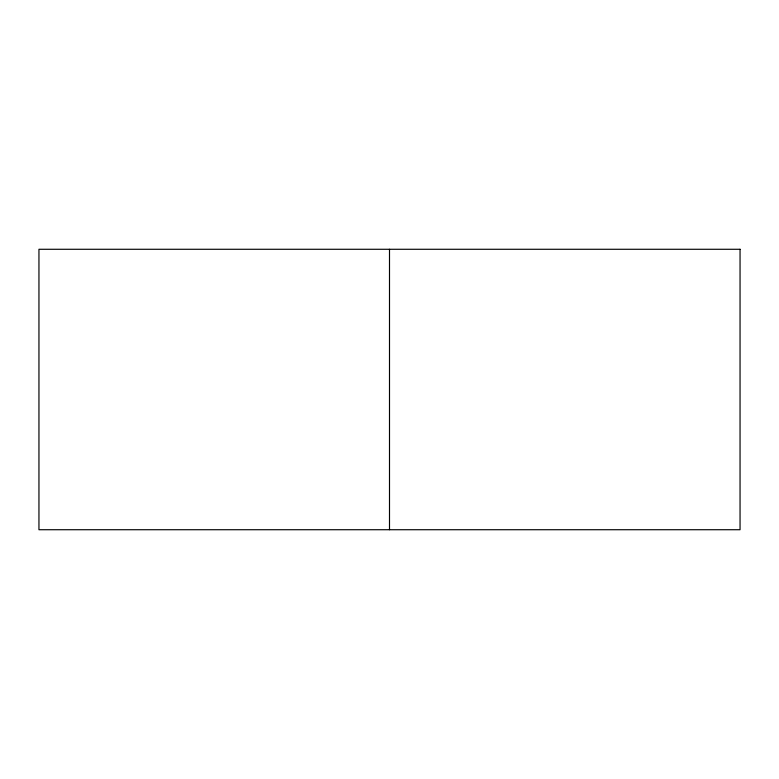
<?xml version="1.0" encoding="UTF-8"?>
<svg xmlns="http://www.w3.org/2000/svg" width="779" height="779" viewBox="0 0 779 779"><rect width="100%" height="100%" fill="white"/><g stroke="black" fill="none" stroke-linecap="round" stroke-linejoin="round"><path stroke-width="1.17" d="M389.5 249.28L389.5 529.72M740.05 249.28L38.95 249.28L38.95 529.72L740.05 529.72L740.05 249.28"/></g></svg>
